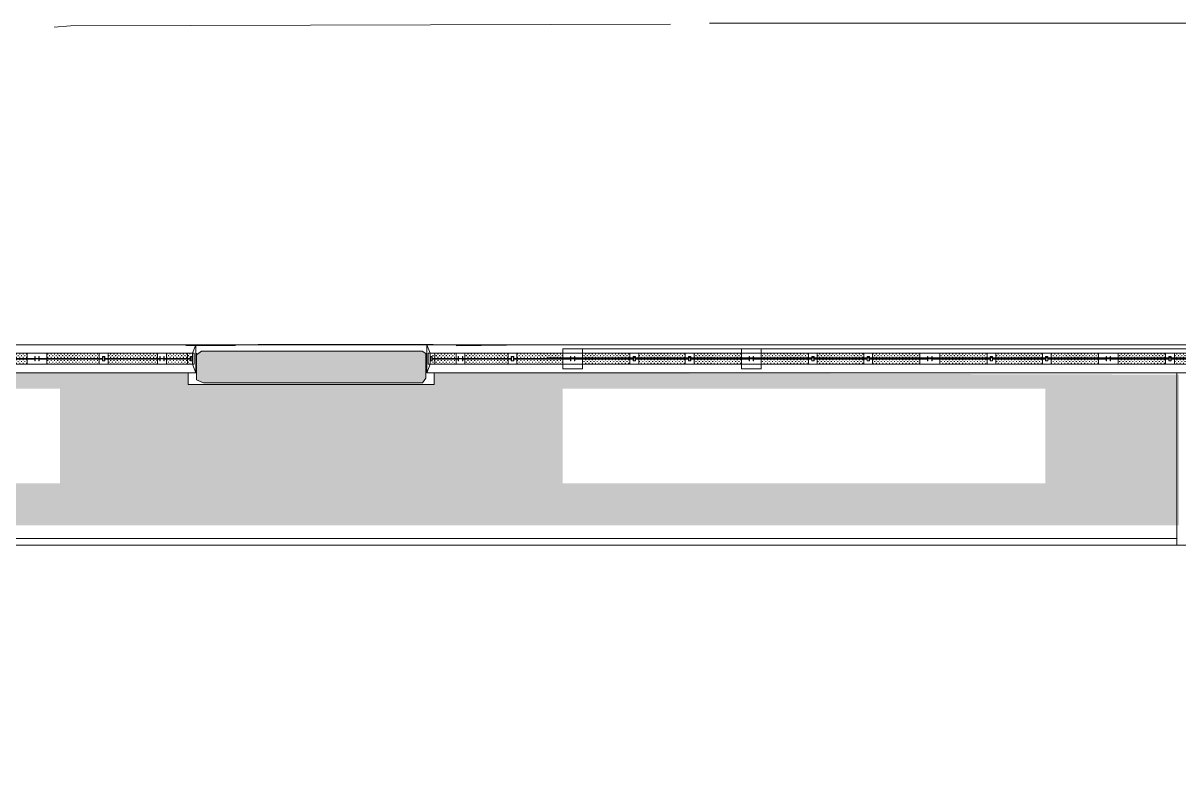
# Model space of a CAD drawing. Header units: millimetres. Extents: x 930469 to 1523124, y -120375 to 411163.
# Drawn here: x 1343137 to 1369352, y 212580 to 229793 of the extents above; entities that cross this region are included whole.
import ezdxf

# ---------------------------------------------------------------- set-up
doc = ezdxf.new("R2010")
doc.units = ezdxf.units.MM
doc.layers.get('Defpoints').update_dxf_attribs({"color": 8, "lineweight": 0})
for name, color, linetype, lineweight in [('GIAOTHONG', 8, 'Continuous', 0), ('Xref Landscape 2020 05 04$0$$0$KT-Tuong', 8, 'Continuous', 0), ('Xref Landscape 2020 05 04$0$A1-DIM', 8, 'Continuous', 0), ('Xref Landscape 2020 05 04$0$CDC-E-Lighting', 8, 'Continuous', 0), ('Xref Landscape 2020 05 04$0$i_hatch', 8, 'Continuous', 0), ('Xref Landscape 2020 05 04$0$KT-Tuong', 8, 'Continuous', 0), ('Xref Landscape 2020 05 04$0$MANH', 8, 'Continuous', 0), ('Xref Landscape 2020 05 04$0$THAY', 8, 'Continuous', 0), ('Xref Landscape 2020 05 04$0$tree', 8, 'Continuous', 0), ('Xref Landscape 2020 05 04$0$Xref Landscape$0$THAY', 8, 'Continuous', 0)]:
    doc.layers.add(name, color=color, linetype=linetype, lineweight=lineweight)
pattern_1 = [(0, (-39650, 10900), (37.5, 37.5), [18.75, -56.25]), (90, (-39640.625, 10890.625), (-37.5, 37.5), [18.75, -56.25])]
pattern_2 = [(0, (-30495, 10900), (37.5, 37.5), [18.75, -56.25]), (90, (-30485.625, 10890.625), (-37.5, 37.5), [18.75, -56.25])]

# ---------------------------------------------------------------- blocks, each defined once
blk = doc.blocks.new('Xref Landscape 2020 05 04$0$123333')
at = {"layer": 'Xref Landscape 2020 05 04$0$tree'}
h = blk.add_hatch(dxfattribs=at)
h.set_pattern_fill('CROSS', color=256, scale=150)
h.set_pattern_definition([(9e-15, (-1079850.712, 449499.754), (37.5, 37.5), [18.75, -56.25]), (90, (-1079841.337, 449490.38), (-37.5, 37.5), [18.75, -56.25])])
h.paths.add_polyline_path([(350, 134), (1425, 134), (1425, 250), (350, 250)])
h = blk.add_hatch(dxfattribs=at)
h.set_pattern_fill('CROSS', color=256, scale=150)
h.set_pattern_definition([(9e-15, (-1079850.712, 449367.128), (37.5, 37.5), [18.75, -56.25]), (90, (-1079841.337, 449357.753), (-37.5, 37.5), [18.75, -56.25])])
h.paths.add_polyline_path([(350, 1), (1425, 1), (1425, 117), (350, 117)])
h = blk.add_hatch(dxfattribs=at)
h.set_pattern_fill('CROSS', color=256, scale=150)
h.set_pattern_definition([(9e-15, (-1078592.38, 449499.754), (37.5, 37.5), [18.75, -56.25]), (90, (-1078583.004, 449490.38), (-37.5, 37.5), [18.75, -56.25])])
h.paths.add_polyline_path([(1625, 134), (2675, 134), (2675, 250), (1625, 250)])
h = blk.add_hatch(dxfattribs=at)
h.set_pattern_fill('CROSS', color=256, scale=150)
h.set_pattern_definition([(9e-15, (-1078592.38, 449367.128), (37.5, 37.5), [18.75, -56.25]), (90, (-1078583.004, 449357.753), (-37.5, 37.5), [18.75, -56.25])])
h.paths.add_polyline_path([(1625, 1), (2675, 1), (2675, 117), (1625, 117)])
h = blk.add_hatch(dxfattribs=at)
h.set_pattern_fill('CROSS', color=256, scale=150)
h.set_pattern_definition([(9e-15, (-1077459.045, 449499.754), (37.5, 37.5), [18.75, -56.25]), (90, (-1077449.67, 449490.38), (-37.5, 37.5), [18.75, -56.25])])
h.paths.add_polyline_path([(2875, 134), (3950, 134), (3950, 250), (2875, 250)])
h = blk.add_hatch(dxfattribs=at)
h.set_pattern_fill('CROSS', color=256, scale=150)
h.set_pattern_definition([(9e-15, (-1077459.045, 449367.128), (37.5, 37.5), [18.75, -56.25]), (90, (-1077449.67, 449357.753), (-37.5, 37.5), [18.75, -56.25])])
h.paths.add_polyline_path([(2875, 1), (3950, 1), (3950, 117), (2875, 117)])
at = {"layer": 'Xref Landscape 2020 05 04$0$$0$KT-Tuong', "ltscale": 3}
for points in [[(125, 129), (161, 129, 0.414214), (168, 136), (168, 175), (175, 175), (175, 75), (168, 75), (168, 114, 0.414214), (161, 121), (125, 121)], [(4175, 129), (4139, 129, -0.414214), (4132, 136), (4132, 175), (4125, 175), (4125, 75), (4132, 75), (4132, 114, -0.414214), (4139, 121), (4175, 121)]]:
    blk.add_lwpolyline(points, format="xyb", dxfattribs=at)
for points in [[(1495, 75), (1550, 75), (1550, 175), (1495, 175)], [(1502, 82), (1543, 82), (1543, 168), (1502, 168)], [(2750, 75), (2805, 75), (2805, 175), (2750, 175)], [(2757, 82), (2798, 82), (2798, 168), (2757, 168)]]:
    blk.add_lwpolyline(points, close=True, dxfattribs=at)
at = {"layer": 'Xref Landscape 2020 05 04$0$A1-DIM'}
for points in [[(175, 134), (1495, 134), (1495, 117), (175, 117)], [(1550, 134), (2750, 134), (2750, 117), (1550, 117)], [(2805, 133), (4125, 134), (4125, 117), (2805, 117)]]:
    blk.add_lwpolyline(points, close=True, dxfattribs=at)
at = {"layer": 'Xref Landscape 2020 05 04$0$MANH'}
for p, q in [((1423, 250), (1423, 0)), ((1623, 250), (1623, 0)), ((2678, 250), (2678, 0)), ((2878, 250), (2878, 0))]:
    blk.add_line(p, q, dxfattribs=at)
blk.add_lwpolyline([(350, 250), (3950, 250), (3950, 0), (350, 0)], close=True, dxfattribs=at)
blk = doc.blocks.new('Xref Landscape 2020 05 04$0$hangrao')
at = {"layer": 'Xref Landscape 2020 05 04$0$i_hatch'}
h = blk.add_hatch(dxfattribs=at)
h.set_pattern_fill('AR-CONC', color=256, scale=15)
h.set_pattern_definition([(230, (11579.68, 18676.04), (-107.58903, 9.4128), [11.25, -123.75]), (175, (11579.68, 18676.04), (20.8127, -112.8288), [9, -99]), (280.4514, (11570.72, 18676.82), (-86.7764, -103.4159), [9.561, -105.1713]), (226.1842, (11579.68, 18646.04), (-160.0862, 24.8279), [16.875, -185.625]), (276.6356, (11566.34, 18648.11), (-140.1994, -146.1177), [14.3415, -157.757]), (171.1842, (11579.68, 18646.04), (-140.1993, -146.1178), [13.5, -148.5]), (201, (11564.68, 18653.54), (-89.53606, 60.39283), [11.25, -123.75]), (146, (11564.68, 18653.54), (-36.4973, -108.7725), [9, -99]), (251.4514, (11557.22, 18658.57), (-126.0334, -48.3796), [9.561, -105.1713]), (217.5, (11579.683, 18676.04), (-1.82398, -49.93408), [0, -97.8, 0, -100.5, 0, -99.375]), (187.5, (11579.683, 18676.04), (-39.46043, -59.16176), [0, -57.3, 0, -95.55, 0, -37.875]), (147.5, (11613.133, 18676.04), (-80.07337, 3.38323), [0, -37.5, 0, -117, 0, -155.25]), (137.5, (11628.13, 18676.04), (-87.47793, -15.01575), [0, -48.75, 0, -77.7, 0, -110.25])])
h.paths.add_polyline_path([(2527, 24180), (-2443, 24180), (-2600, 24245), (-2600, 24813), (-2488, 24900), (2514, 24900), (2600, 24844), (2600, 24282)])
at = {"layer": 'Xref Landscape 2020 05 04$0$tree'}
h = blk.add_hatch(dxfattribs=at)
h.set_pattern_fill('CROSS', color=256, scale=150)
h.set_pattern_definition(pattern_1)
h.paths.add_polyline_path([(-4809, 24733), (-5994, 24733), (-5994, 24850), (-4809, 24850)])
h.paths.add_polyline_path([(-5994, 24600), (-4809, 24600), (-4809, 24717), (-5994, 24717)])
h = blk.add_hatch(dxfattribs=at)
h.set_pattern_fill('CROSS', color=256, scale=150)
h.set_pattern_definition(pattern_1)
h.paths.add_polyline_path([(-4609, 24733), (-3484, 24733), (-3484, 24850), (-4609, 24850)])
h.paths.add_polyline_path([(-3484, 24600), (-4609, 24600), (-4609, 24717), (-3484, 24717)])
h = blk.add_hatch(dxfattribs=at)
h.set_pattern_fill('CROSS', color=256, scale=150)
h.set_pattern_definition(pattern_1)
h.paths.add_polyline_path([(-2750, 24733), (-2750, 24850), (-3286, 24850), (-3286, 24733)])
h.paths.add_polyline_path([(-2750, 24600), (-2750, 24717), (-3286, 24717), (-3286, 24600)])
h = blk.add_hatch(dxfattribs=at)
h.set_pattern_fill('CROSS', color=256, scale=150)
h.set_pattern_definition(pattern_1)
h.paths.add_polyline_path([(2750, 24733), (2750, 24850), (3286, 24850), (3286, 24733)])
h.paths.add_polyline_path([(2750, 24600), (2750, 24717), (3286, 24717), (3286, 24600)])
h = blk.add_hatch(dxfattribs=at)
h.set_pattern_fill('CROSS', color=256, scale=150)
h.set_pattern_definition(pattern_2)
h.paths.add_polyline_path([(4465, 24733), (3484, 24733), (3484, 24850), (4465, 24850)])
h.paths.add_polyline_path([(3484, 24600), (4465, 24600), (4465, 24717), (3484, 24717)])
h = blk.add_hatch(dxfattribs=at)
h.set_pattern_fill('CROSS', color=256, scale=150)
h.set_pattern_definition(pattern_2)
h.paths.add_polyline_path([(4665, 24733), (5706, 24733), (5706, 24850), (4665, 24850)])
h.paths.add_polyline_path([(5706, 24600), (4665, 24600), (4665, 24717), (5706, 24717)])
at = {"layer": 'Defpoints'}
for p, q in [((-2697, 24850), (-2655, 24850)), ((-2655, 24850), (-2655, 24600)), ((2655, 24850), (2655, 24600)), ((2698, 24850), (2655, 24850)), ((-2655, 24600), (-2697, 24600)), ((2655, 24600), (2698, 24600))]:
    blk.add_line(p, q, dxfattribs=at)
at = {"layer": 'Xref Landscape 2020 05 04$0$A1-DIM'}
for points in [[(-4737, 24717), (-6169, 24717), (-6169, 24734), (-4737, 24733)], [(-4682, 24733), (-3434, 24733)], [(-3434, 24717), (-4682, 24717)], [(4538, 24733), (3434, 24733), (3434, 24717), (4538, 24717)], [(4593, 24717), (5881, 24717), (5881, 24733), (4593, 24733)]]:
    blk.add_lwpolyline(points, dxfattribs=at)
for points in [[(-3334, 24733), (-2742, 24733), (-2742, 24717), (-3334, 24717)], [(3334, 24733), (2745, 24733), (2745, 24717), (3334, 24717)]]:
    blk.add_lwpolyline(points, close=True, dxfattribs=at)
at = {"layer": 'Xref Landscape 2020 05 04$0$KT-Tuong', "ltscale": 3}
for points in [[(-6219, 24729), (-6183, 24729, 0.414214), (-6176, 24736), (-6176, 24775), (-6169, 24775), (-6169, 24675), (-6176, 24675), (-6176, 24714, 0.414214), (-6183, 24721), (-6219, 24721)], [(-3385, 24729), (-3421, 24729, -0.414214), (-3428, 24736), (-3428, 24775), (-3435, 24775), (-3435, 24675), (-3428, 24675), (-3428, 24714, -0.414214), (-3421, 24721), (-3385, 24721)], [(-3385, 24729), (-3349, 24729, 0.414214), (-3342, 24736), (-3342, 24775), (-3335, 24775), (-3335, 24675), (-3342, 24675), (-3342, 24714, 0.414214), (-3349, 24721), (-3385, 24721)], [(3385, 24729), (3349, 24729, -0.414214), (3342, 24736), (3342, 24775), (3335, 24775), (3335, 24675), (3342, 24675), (3342, 24714, -0.414214), (3349, 24721), (3385, 24721)], [(3385, 24729), (3421, 24729, 0.414214), (3428, 24736), (3428, 24775), (3435, 24775), (3435, 24675), (3428, 24675), (3428, 24714, 0.414214), (3421, 24721), (3385, 24721)], [(5931, 24729), (5895, 24729, -0.414214), (5888, 24736), (5888, 24775), (5881, 24775), (5881, 24675), (5888, 24675), (5888, 24714, -0.414214), (5895, 24721), (5931, 24721)]]:
    blk.add_lwpolyline(points, format="xyb", dxfattribs=at)
for points in [[(-4682, 24675), (-4737, 24675), (-4737, 24775), (-4682, 24775)], [(-4689, 24682), (-4729, 24682), (-4729, 24768), (-4689, 24768)], [(-2742, 24675), (-2697, 24675), (-2697, 24775), (-2742, 24775)], [(-2735, 24682), (-2705, 24682), (-2705, 24768), (-2735, 24768)], [(2745, 24675), (2698, 24675), (2698, 24775), (2745, 24775)], [(2738, 24682), (2705, 24682), (2705, 24768), (2738, 24768)], [(4593, 24675), (4538, 24675), (4538, 24775), (4593, 24775)], [(4585, 24682), (4545, 24682), (4545, 24768), (4585, 24768)]]:
    blk.add_lwpolyline(points, close=True, dxfattribs=at)
at = {"layer": 'Xref Landscape 2020 05 04$0$MANH'}
for p, q in [((-4809, 24850), (-4809, 24600)), ((-4609, 24850), (-4609, 24600)), ((-3485, 24850), (-3485, 24600)), ((-3285, 24850), (-3285, 24600)), ((-2805, 24850), (-2805, 24600)), ((-2697, 24850), (-2805, 24850)), ((-2600, 24850), (-2600, 24600)), ((2805, 24850), (2805, 24600)), ((3285, 24850), (3285, 24600)), ((3485, 24850), (3485, 24600)), ((4465, 24850), (4465, 24600)), ((4665, 24850), (4665, 24600)), ((-2805, 24600), (-2697, 24600))]:
    blk.add_line(p, q, dxfattribs=at)
blk.add_lwpolyline([(-5994, 24850), (-2805, 24850), (-2805, 24600), (-5994, 24600)], close=True, dxfattribs=at)
blk.add_lwpolyline([(2698, 24600), (5706, 24600), (5706, 24850), (2698, 24850)], dxfattribs=at)
at = {"layer": 'Xref Landscape 2020 05 04$0$Xref Landscape$0$THAY'}
for p, q in [((2620, 24405), (2620, 25045)), ((2620, 25045), (41436, 25045)), ((2698, 24850), (2620, 25045)), ((-2805, 24850), (-2697, 24850)), ((-2697, 24600), (-2805, 24600)), ((-2697, 24600), (-2620, 24405)), ((2698, 24600), (2620, 24405)), ((40796, 24405), (2620, 24405))]:
    blk.add_line(p, q, dxfattribs=at)
for points in [[(-47047, -45379), (-47047, 11174), (-35255, 24405), (-3384, 24405), (-2620, 24405), (-2620, 25045), (-35542, 25045), (-47687, 11418), (-47687, -45379)], [(2790, 25045), (2790, 25045), (-2790, 25045), (-2790, 25045)], [(-2697, 24675), (-2697, 24600), (-2697, 24850), (-2620, 25045)], [(-47492, -45379), (-47492, 11344), (-35454, 24850), (-2805, 24850), (-2805, 24600), (-35342, 24600), (-47242, 11249), (-47242, -45379)], [(41835, 23900), (40991, 23900), (40991, 24600), (2698, 24600), (2698, 24850), (41241, 24850)], [(2790, 24405), (2790, 24140), (-2790, 24140), (-2790, 24405)]]:
    blk.add_lwpolyline(points, dxfattribs=at)
for points in [[(5706, 24500), (6156, 24500), (6156, 24950), (5706, 24950)], [(9756, 24500), (10206, 24500), (10206, 24950), (9756, 24950)], [(-6444, 24600), (-5994, 24600), (-5994, 24850), (-6444, 24850)], [(2527, 24180), (-2443, 24180), (-2600, 24245), (-2600, 24813), (-2488, 24900), (2514, 24900), (2600, 24844), (2600, 24282)], [(13806, 24600), (14256, 24600), (14256, 24850), (13806, 24850)], [(17856, 24600), (18306, 24600), (18306, 24850), (17856, 24850)]]:
    blk.add_lwpolyline(points, close=True, dxfattribs=at)
for p in [(-10394, 24600), (5806, 24600), (9856, 24600), (13906, 24600), (17956, 24600)]:
    blk.add_blockref('Xref Landscape 2020 05 04$0$123333', p, dxfattribs=at)

msp = doc.modelspace()

# ---------------------------------------------------------------- hatches: boundary and pattern name
at = {"layer": 'Xref Landscape 2020 05 04$0$tree'}
h = msp.add_hatch(dxfattribs=at)
h.set_pattern_fill('CROSS', color=256, scale=500000, angle=197.05515)
h.set_pattern_definition([(180, (1310021.84, 208353.02), (-124.99999, -125.00002), [62.5, -187.5]), (270, (1309990.59, 208384.27), (124.99999, -125.00002), [62.5, -187.50003])])
h.paths.add_polyline_path([(1343971.8, 219353), (1333021.8, 219353), (1333021.8, 221503), (1343971.8, 221503)], flags=16)
h.paths.add_polyline_path([(1355372.2, 219353), (1366322.2, 219353), (1366322.2, 221503), (1355372.2, 221503)], flags=16)
h.paths.add_polyline_path([(1329991.9, 221818), (1346881.8, 221858), (1346881.8, 221593), (1347228.8, 221593), (1352289.7, 221593), (1352461.8, 221593), (1352461.8, 221858), (1369351.7, 221818), (1369351.7, 218403.1), (1329991.9, 218403.1)])

# ---------------------------------------------------------------- linework, layer by layer
at = {"layer": 'GIAOTHONG'}
for p, q in [((1343842.6, 229697.9), (1344209.3, 229728.9)), ((1357819.7, 229771.3), (1344209.3, 229728.9)), ((1358702.6, 229792.5), (1381904.2, 229786)), ((1347954.1, 222483.1), (1346823.7, 222482.4)), ((1348464.3, 222502), (1352438.9, 222505.7)), ((1354098.5, 222489.4), (1352961.9, 222471.6))]:
    msp.add_line(p, q, dxfattribs=at)
at = {"layer": 'Xref Landscape 2020 05 04$0$MANH'}
msp.add_line((1369301.7, 218103.1), (1369301.7, 217953.1), dxfattribs=at)
for points in [[(1383791.8, 222203), (1355018.1, 222203)], [(1369601.7, 221858), (1369601.7, 217953.1), (1329991.9, 217953.1)], [(1369301.7, 218103.1), (1329991.9, 218103.1), (1329991.9, 221818.1)], [(1369301.7, 221858), (1369301.7, 218103.1)]]:
    msp.add_lwpolyline(points, dxfattribs=at)
at = {"layer": 'Xref Landscape 2020 05 04$0$THAY'}
msp.add_lwpolyline([(1383791.8, 222403), (1355377.8, 222403)], dxfattribs=at)

# ---------------------------------------------------------------- block references
at = {"layer": 'Xref Landscape 2020 05 04$0$CDC-E-Lighting'}
msp.add_blockref('Xref Landscape 2020 05 04$0$hangrao', (1349671.8, 197453), dxfattribs=at)

doc.saveas('drawing.dxf')
